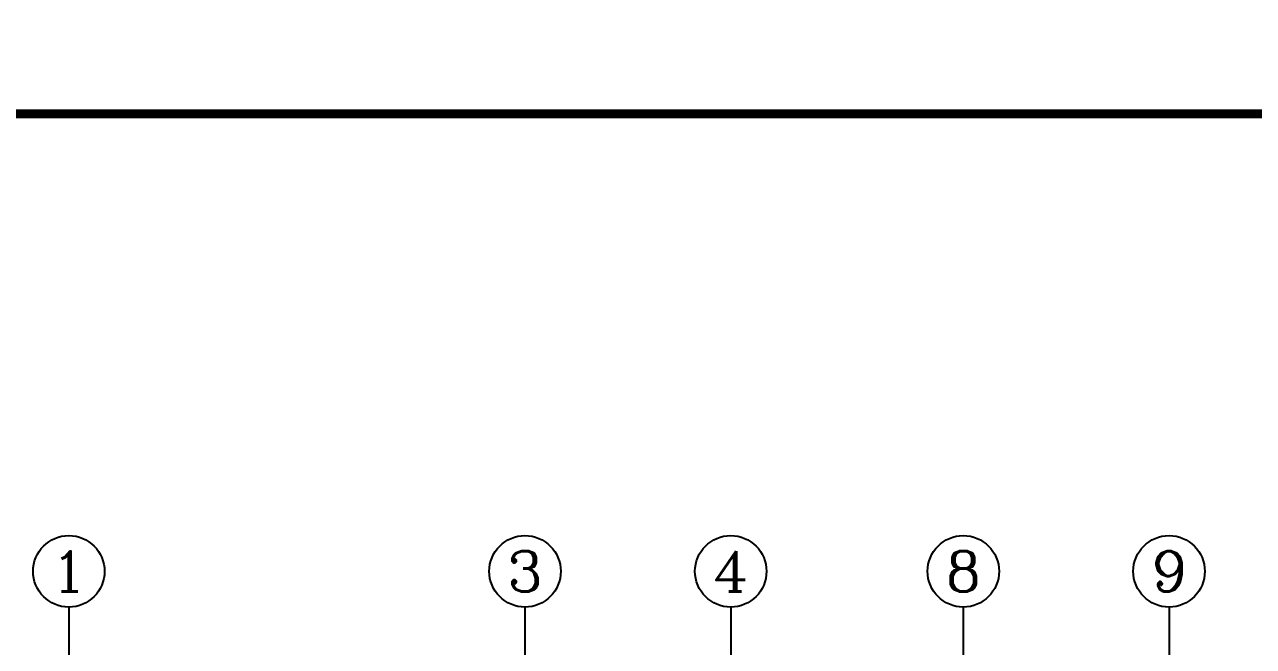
# Model space of a CAD drawing. Extents: x -726032 to 135930, y -151624 to 587044.
# Drawn here: x -615817 to -597958, y 578001 to 587044 of the extents above; entities that cross this region are included whole.
import ezdxf
from ezdxf.enums import TextEntityAlignment as Align

# ---------------------------------------------------------------- set-up
doc = ezdxf.new("R2010")
doc.units = 0
doc.header["$LTSCALE"] = 1000
doc.header["$MEASUREMENT"] = 0
doc.layers.get('0').update_dxf_attribs({"linetype": 'CONTINUOUS'})
for name, color, linetype in [('AXIS', 245, 'CONTINUOUS'), ('AXIS_TEXT', 7, 'CONTINUOUS'), ('PUB_TITLE', 1, 'CONTINUOUS')]:
    doc.layers.add(name, color=color, linetype=linetype)
doc.styles.add('COMPLEX', font='COMPLEX')

# ---------------------------------------------------------------- blocks, each defined once
blk = doc.blocks.new('_AXISO')
blk.add_circle((0, 0), 0.5)
at = {"layer": 'AXIS_TEXT', "style": 'COMPLEX', "width": 1.041667}
blk.add_attdef('A', text='', height=0.56, dxfattribs=at).set_placement((-0.25, -0.28), (0.25, -0.28), align=Align.FIT)

msp = doc.modelspace()

# ---------------------------------------------------------------- linework, layer by layer
at = {"layer": 'AXIS'}
for p, q in [((-615173.9, 578572.8), (-615173.9, 574401.4)), ((-608543.9, 578572.8), (-608543.9, 574401.4)), ((-605553.9, 578572.8), (-605553.9, 574401.4)), ((-602173.9, 578572.8), (-602173.9, 574401.4)), ((-599183.9, 578572.8), (-599183.9, 574401.4))]:
    msp.add_line(p, q, dxfattribs=at)
at = {"layer": 'PUB_TITLE'}
for points, const_width in [([(-629442.4, 532443.9), (-532852.4, 532443.9), (-532852.4, 587043.9), (-629442.4, 587043.9)], 0.234), ([(-626842.4, 533743.9), (-534152.4, 533743.9), (-534152.4, 585743.9), (-626842.4, 585743.9)], 130)]:
    msp.add_lwpolyline(points, close=True, dxfattribs=dict(at, const_width=const_width))

# ---------------------------------------------------------------- block references
at = {"layer": 'AXIS'}
ref = msp.add_blockref('_AXISO', (-615173.9, 579092.8), dxfattribs=dict(at, xscale=1040, yscale=1040, zscale=1040))
ref.add_attrib('A', '1', dxfattribs={"layer": 'AXIS_TEXT', "height": 582.4, "style": 'COMPLEX', "width": 2.083333}).set_placement((-615433.9, 578801.6), (-614913.9, 578801.6), align=Align.FIT)
ref = msp.add_blockref('_AXISO', (-608543.9, 579092.8), dxfattribs=dict(at, xscale=1040, yscale=1040, zscale=1040))
ref.add_attrib('A', '3', dxfattribs={"layer": 'AXIS_TEXT', "height": 582.4, "style": 'COMPLEX', "width": 1.339286}).set_placement((-608803.9, 578801.6), (-608283.9, 578801.6), align=Align.FIT)
ref = msp.add_blockref('_AXISO', (-605553.9, 579092.8), dxfattribs=dict(at, xscale=1040, yscale=1040, zscale=1040))
ref.add_attrib('A', '4', dxfattribs={"layer": 'AXIS_TEXT', "height": 582.4, "style": 'COMPLEX', "width": 1.171875}).set_placement((-605813.9, 578801.6), (-605293.9, 578801.6), align=Align.FIT)
ref = msp.add_blockref('_AXISO', (-602173.9, 579092.8), dxfattribs=dict(at, xscale=1040, yscale=1040, zscale=1040))
ref.add_attrib('A', '8', dxfattribs={"layer": 'AXIS_TEXT', "height": 582.4, "style": 'COMPLEX', "width": 1.339286}).set_placement((-602433.9, 578801.6), (-601913.9, 578801.6), align=Align.FIT)
ref = msp.add_blockref('_AXISO', (-599183.9, 579092.8), dxfattribs=dict(at, xscale=1040, yscale=1040, zscale=1040))
ref.add_attrib('A', '9', dxfattribs={"layer": 'AXIS_TEXT', "height": 582.4, "style": 'COMPLEX', "width": 1.339286}).set_placement((-599443.9, 578801.6), (-598923.9, 578801.6), align=Align.FIT)

doc.saveas('drawing.dxf')
